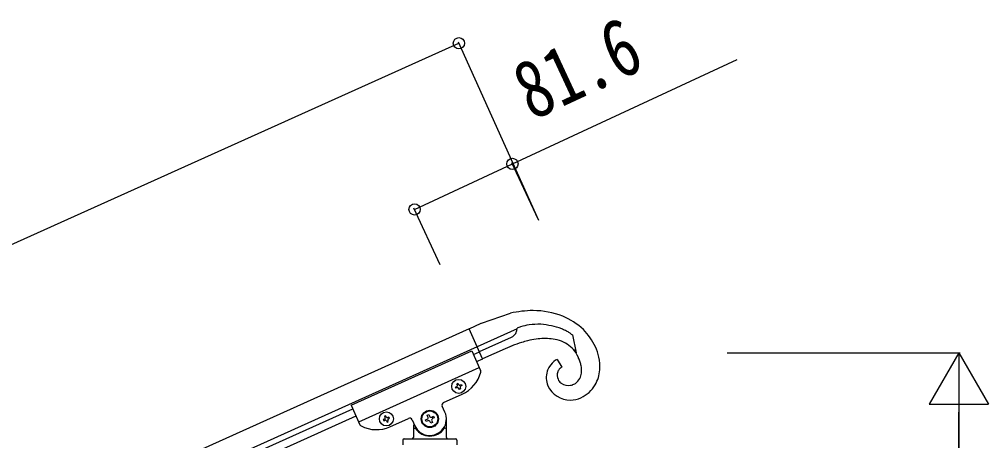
# Model space of a CAD drawing. Units: millimetres, scale not verified. Extents: x -4015 to 4015, y -2862 to 2860.
# Drawn here: x 1069 to 1802, y -696 to -378 of the extents above; entities that cross this region are included whole.
import ezdxf
from ezdxf.enums import TextEntityAlignment as Align

# ---------------------------------------------------------------- set-up
doc = ezdxf.new("R2010")
doc.units = ezdxf.units.MM
doc.header["$LTSCALE"] = 10
doc.layers.add('0-3_YKK_A1', color=4, linetype='Continuous')
doc.layers.add('0-4_YKK_D', color=6, linetype='Continuous')
doc.styles.add('ＭＳ ゴシック', font='')
doc.styles.get('ＭＳ ゴシック').set_extended_font_data('MS Gothic')

msp = doc.modelspace()

# ---------------------------------------------------------------- linework, layer by layer
at = {"layer": '0-3_YKK_A1'}
for p, q in [((1418.77, -607.45), (1440.65, -599.98)), ((1409.37, -611.75), (560.11, -993.96)), ((1419.57, -634.5), (1409.31, -611.7)), ((1445.6, -611.83), (1415.46, -625.38)), ((1444.62, -615.24), (1444.7, -615.09)), ((1445.44, -613.09), (1445.5, -612.86)), ((1417.1, -629.03), (1441.42, -618.1)), ((1486.61, -615.79), (1487.43, -616.43)), ((1487.43, -616.43), (1490.22, -630)), ((1415.52, -625.43), (566.26, -1007.64)), ((1320.14, -669.42), (1411.33, -628.38)), ((1411.33, -628.38), (1418.03, -643.26)), ((1412.57, -631.14), (1417.16, -629.08)), ((1436.64, -626.82), (1419.56, -634.5)), ((1441.8, -624.65), (1436.64, -626.82)), ((1415.04, -636.61), (1419.63, -634.55)), ((1476.04, -634.88), (1479.56, -640.81)), ((1492.2, -633.87), (1491.96, -633.34)), ((1325.88, -682.18), (1417.08, -641.14)), ((1478.63, -641.33), (1478.51, -641.42)), ((1400.39, -656.31), (1399.51, -656.7)), ((1402.62, -654.25), (1403.5, -653.85)), ((1478.7, -652.71), (1479.03, -652.97)), ((1487.68, -654.07), (1487.89, -653.99)), ((1487.89, -653.99), (1488.56, -653.72)), ((1489.85, -653), (1490.27, -652.7)), ((1390.04, -667.57), (1404.17, -661.2)), ((612.59, -991.17), (1321.38, -672.18)), ((1320.14, -669.42), (1326.84, -684.3)), ((1391.09, -674.77), (1389.03, -670.21)), ((615.05, -996.65), (1323.85, -677.65)), ((1345.28, -680.05), (1344.4, -680.45)), ((1348.3, -679.75), (1349.18, -679.35)), ((1349.46, -685.83), (1363.59, -679.47)), ((1366.24, -680.47), (1368.29, -685.03)), ((1378.15, -681.31), (1376.95, -681.86)), ((1381.22, -678.49), (1382.43, -677.94)), ((1392.19, -693.9), (1392.19, -679.9)), ((1367.19, -684.45), (1367.19, -693.9)), ((1368.19, -686.9), (1368.46, -686.9)), ((1391.19, -686.9), (1390.91, -686.9)), ((1359.19, -695.9), (1359.19, -699.4)), ((1360.19, -694.9), (1399.19, -694.9)), ((1400.19, -695.9), (1400.19, -699.4))]:
    msp.add_line(p, q, dxfattribs=at)
for points in [[(1409.31, -611.7), (1418.42, -607.61), (1418.77, -607.45)], [(1445.5, -612.86), (1445.64, -611.41), (1445.64, -611.39)], [(1399.51, -656.7), (1399.12, -655.82), (1399.99, -655.43)], [(1400.48, -654.16), (1400.08, -653.29), (1400.96, -652.89), (1401.35, -653.77)], [(1402.53, -656.39), (1402.93, -657.27), (1402.05, -657.66), (1401.66, -656.79)], [(1403.5, -653.85), (1403.89, -654.73), (1403.01, -655.12)], [(1344.4, -680.45), (1344.8, -681.32), (1345.67, -680.93)], [(1346.64, -678.39), (1346.24, -677.52), (1345.37, -677.91), (1345.76, -678.79)], [(1346.94, -681.41), (1347.34, -682.29), (1348.21, -681.89), (1347.82, -681.02)], [(1349.18, -679.35), (1348.78, -678.48), (1347.91, -678.87)], [(1376.95, -681.86), (1376.41, -680.65), (1377.61, -680.11)], [(1378.27, -678.37), (1377.73, -677.16), (1378.94, -676.62), (1379.48, -677.82)], [(1381.1, -681.43), (1381.64, -682.64), (1380.44, -683.18), (1379.9, -681.98)], [(1382.43, -677.94), (1382.97, -679.15), (1381.76, -679.69)]]:
    msp.add_lwpolyline(points, dxfattribs=at)
for centre, radius in [((1401.5, -655.28), 5.3), ((1379.69, -679.9), 6.5), ((1379.69, -679.9), 6), ((1346.79, -679.9), 5.3)]:
    msp.add_circle(centre, radius, dxfattribs=at)
for centre, radius, start, end in [((1459.23, -684.61), 86.64, 90.93194, 102.38156), ((1457.15, -661.63), 63.66, 68.8239, 89.39496), ((1460.15, -650.38), 52.1, 46.86916, 67.44021), ((1438.01, -611.07), 7.82, 295.88139, 327.75983), ((1436.17, -610.62), 9.63, 332.35131, 336.93436), ((1434.38, -610.28), 11.41, 338.88732, 345.76075), ((1473.52, -678.56), 72.76, 110.2469, 112.53865), ((1444.89, -611.43), 0.75, 3.05731, 5.34907), ((1461.12, -649.5), 41.23, 98.88406, 108.0465), ((1461.61, -663.83), 55.49, 87.94108, 97.10352), ((1459.25, -666.13), 57.91, 69.66905, 85.68574), ((1448.49, -684.27), 78.76, 64.62105, 66.9128), ((1447.63, -677.88), 73.44, 59.58366, 61.87541), ((1454.69, -660.31), 54.78, 54.35666, 56.64842), ((1460.05, -647.21), 49.91, 26.00053, 44.29621), ((1509.47, -805.65), 193.24, 108.2084, 110.50015), ((1482.54, -735.22), 117.98, 104.17673, 106.46849), ((1472.1, -700.04), 81.33, 98.534, 103.11705), ((1469.06, -692.34), 73.28, 92.49829, 97.08134), ((1466.96, -687.08), 67.96, 88.62627, 90.91803), ((1465.95, -667.88), 48.81, 80.03255, 86.90598), ((1467.28, -652.65), 33.61, 66.31203, 77.76165), ((1470.13, -643.79), 24.36, 34.4544, 64.08205), ((1440.16, -658.39), 57.54, 25.80845, 32.68189), ((1457.25, -645.69), 51.82, 13.96038, 23.12282), ((1483.03, -648.53), 15.38, 122.34282, 147.45202), ((1483.58, -650.77), 17.59, 115.37774, 119.96079), ((1454.49, -649.74), 40.92, 18.24191, 22.82496), ((1458.41, -647.33), 36.45, 11.98796, 16.57101), ((1468.03, -640.96), 40.27, 357.39542, 11.12995), ((1393.91, -638.41), 25, 294.23, 345.73005), ((1416.2, -644.08), 2, 345.73005, 24.23), ((1484.28, -648.58), 16.56, 163.49332, 202.0855), ((1487.29, -650.34), 19.97, 149.66128, 161.1109), ((1483.95, -646.77), 7.96, 162.8662, 203.6821), ((1483.29, -647.01), 7.41, 141.29787, 159.59356), ((1484.79, -648.84), 9.74, 133.78953, 138.37258), ((1483.09, -647.4), 7.53, 127.44934, 132.03239), ((1482.4, -646.83), 6.66, 115.22416, 124.3866), ((1479.83, -643.32), 14.6, 340.21075, 356.22744), ((1467.3, -644.57), 27.19, 5.60305, 10.1861), ((1464.85, -643.51), 29.56, 358.51674, 3.09979), ((1478.28, -639.84), 30.12, 331.55139, 354.39376), ((1484.48, -646.3), 8.64, 205.12473, 227.9671), ((1478.44, -637.56), 19.21, 307.98825, 310.28), ((1483.33, -644.16), 11.03, 313.08207, 338.19126), ((1399.6, -654.56), 0.96, 294.23, 24.23), ((1400.78, -657.18), 0.96, 24.23, 114.23), ((1402.23, -653.37), 0.96, 204.23, 294.23), ((1403.41, -656), 0.96, 114.23, 204.23), ((1486.08, -646.75), 18.94, 205.16426, 269.85289), ((1484.31, -645.66), 9.02, 234.14759, 281.5867), ((1481.58, -634.75), 20.26, 282.94414, 287.52719), ((1483.24, -642.61), 12.31, 295.59582, 302.46925), ((1482.37, -640.09), 26.47, 295.91426, 327.7927), ((1485.04, -643), 22.71, 272.49733, 293.06839), ((1390.86, -669.39), 2, 114.23, 204.23), ((1344.89, -679.18), 0.96, 294.23, 24.23), ((1346.07, -681.81), 0.96, 24.23, 114.23), ((1347.51, -678), 0.96, 204.23, 294.23), ((1348.69, -680.62), 0.96, 114.23, 204.23), ((1364.41, -681.29), 2, 24.23, 114.23), ((1379.69, -679.9), 12.5, 204.23, 24.23), ((1377.07, -678.91), 1.32, 294.23, 24.23), ((1378.69, -682.52), 1.32, 24.23, 114.23), ((1380.68, -677.28), 1.32, 204.23, 294.23), ((1382.31, -680.89), 1.32, 114.23, 204.23), ((1328.66, -683.47), 2, 204.23, 242.72995), ((1339.2, -663.03), 25, 242.72995, 294.23), ((1368.19, -687.9), 1, 90, 180), ((1368.46, -687.4), 0.5, 33.74899, 90), ((1379.69, -679.9), 13, 213.74899, 326.25101), ((1390.91, -687.4), 0.5, 90, 146.25101), ((1391.19, -687.9), 1, 0, 90), ((1360.19, -695.9), 1, 90, 180), ((1366.19, -693.9), 1, 270, 0), ((1393.19, -693.9), 1, 180, 270), ((1399.19, -695.9), 1, 0, 90)]:
    msp.add_arc(centre, radius, start, end, dxfattribs=at)
at = {"layer": '0-4_YKK_D'}
for p, q in [((1462, -529.87), (1401.27, -394.94)), ((478.01, -811.54), (1401.68, -395.85)), ((1461.57, -528.96), (1441.69, -486.19)), ((1387.55, -563.37), (1367.66, -520.61)), ((1604.54, -629.9), (1780.69, -629.9)), ((1779.69, -629.9), (1757.19, -668.87)), ((1779.69, -629.9), (1802.19, -668.87)), ((1779.69, -629.9), (1779.69, -707.84)), ((1757.19, -668.87), (1802.19, -668.87)), ((1779.69, -1584.9), (1779.69, -674.9))]:
    msp.add_line(p, q, dxfattribs=at)
msp.add_lwpolyline([(1368.09, -521.52), (1442.12, -487.1), (1612.05, -408.1)], dxfattribs=at)
for centre in [(1401.68, -395.85), (1442.12, -487.1), (1368.09, -521.52)]:
    msp.add_circle(centre, 4.25, dxfattribs=at)

# ---------------------------------------------------------------- texts
at = {"layer": '0-4_YKK_D', "style": 'ＭＳ ゴシック', "width": 0.8}
msp.add_text('81.6', height=43.99, rotation=24.933, dxfattribs=at).set_placement((1462.38, -466.65), align=Align.BOTTOM_LEFT)

doc.saveas('drawing.dxf')
